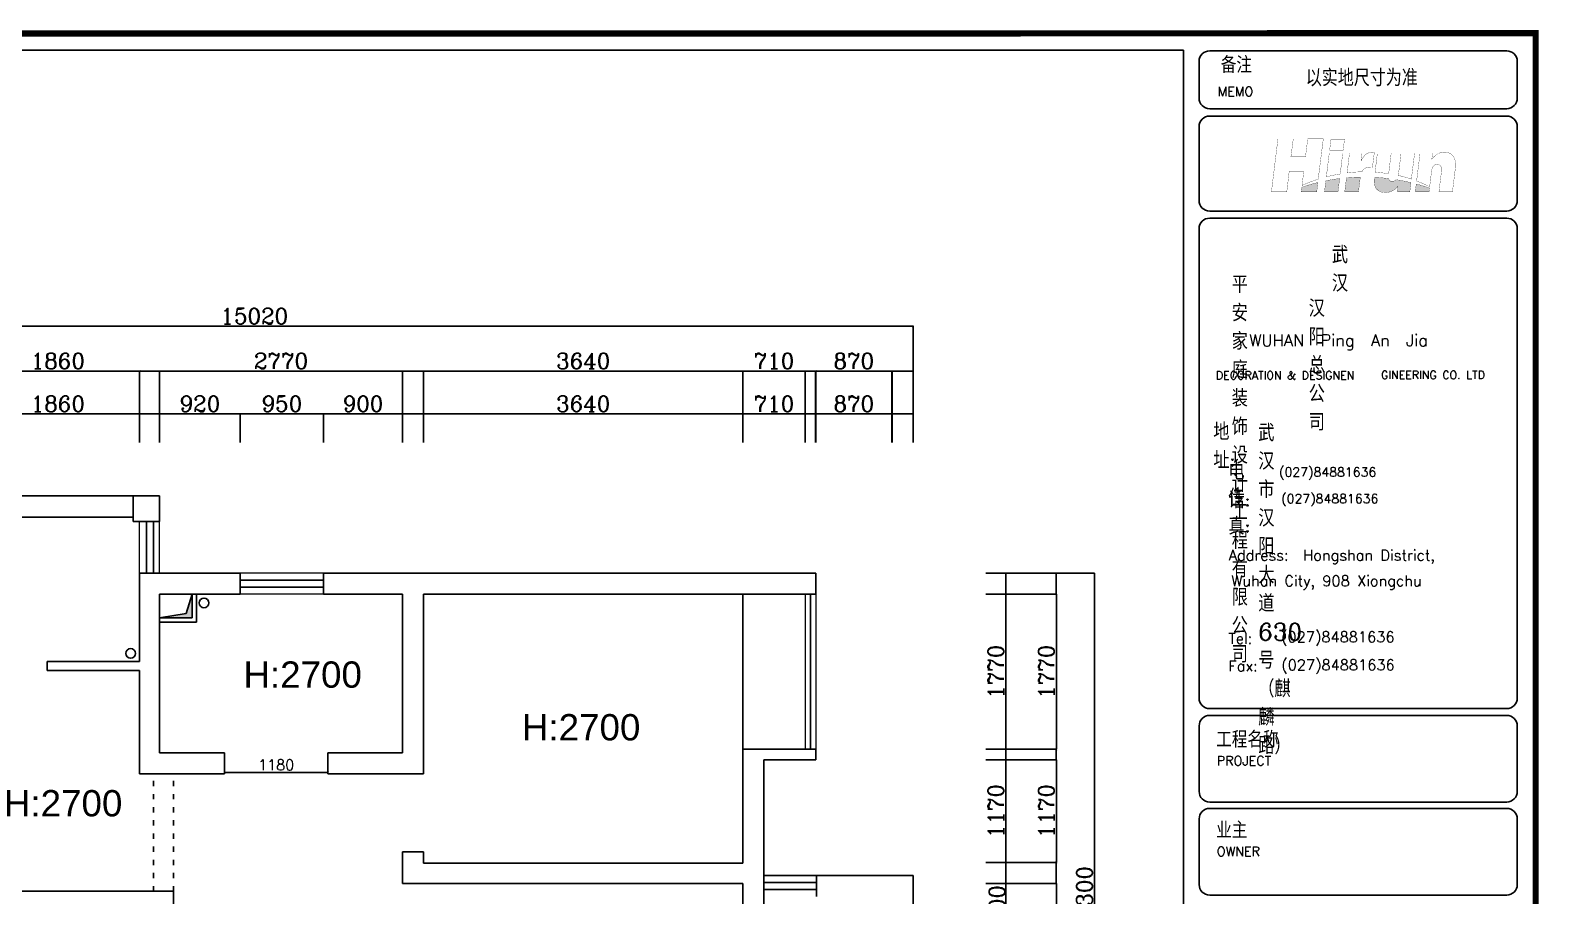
# Model space of a CAD drawing. Header units: millimetres. Extents: x 512961 to 1001058, y -961995 to -458543.
# Drawn here: x 782086 to 799286, y -877373 to -867497 of the extents above; entities that cross this region are included whole.
import ezdxf

# ---------------------------------------------------------------- set-up
doc = ezdxf.new("R2010")
doc.units = ezdxf.units.MM
doc.header["$MEASUREMENT"] = 0
doc.header["$PDMODE"] = 3
doc.linetypes.add('ACAD_ISO03W100', pattern=[30, 12, -18])
doc.layers.get('0').update_dxf_attribs({"linetype": 'CONTINUOUS'})
doc.layers.get('DEFPOINTS').update_dxf_attribs({"linetype": 'CONTINUOUS'})
for name, color, linetype in [('0-ELV-01-细实线', 1, 'CONTINUOUS'), ('txt', 7, 'CONTINUOUS'), ('WINDOW', 5, 'CONTINUOUS'), ('WINDOW_TEXT', 7, 'CONTINUOUS')]:
    doc.layers.add(name, color=color, linetype=linetype)
doc.layers.add('门窗', color=4, linetype='CONTINUOUS', lineweight=13)
doc.styles.add('HZXY', font='complex.shx', dxfattribs={"bigfont": 'HZXY.shx'})
doc.styles.add('ROMAND', font='romand')
doc.styles.get("Standard").update_dxf_attribs({"font": 'complex.shx', "bigfont": 'hzxy.shx'})
doc.dimstyles.new('LMDIM40', dxfattribs={"dimtxt": 80, "dimasz": 20, "dimexe": 0, "dimexo": 0, "dimgap": 25, "dimtad": 1, "dimdec": 0, "dimzin": 0, "dimdsep": 46, "dimtxsty": 'Standard', "dimblk1": 'DOT', "dimblk2": 'DOT', "dimsah": 1, "dimcen": 0, "dimclrd": 2, "dimclre": 2, "dimclrt": 2, "dimadec": 0, "dimazin": 0, "dimtfac": 1, "dimtdec": 0, "dimtmove": 2, "dimatfit": 3, "dimldrblk": 'DOT', "dimfxl": 0, "dimtolj": 1, "dimtzin": 0, "dimarcsym": 0})

# ---------------------------------------------------------------- blocks, each defined once
blk = doc.blocks.new('_ArchTick')
at = {"color": 0, "linetype": 'ByBlock', "const_width": 0.15}
blk.add_lwpolyline([(-0.5, -0.5), (0.5, 0.5)], dxfattribs=at)
blk = doc.blocks.new('*D359')
at = {"layer": 'DEFPOINTS', "color": 0}
for p in [(783331, -871875), (781471, -872201), (783331, -872201)]:
    blk.add_point(p, dxfattribs=at)
at = {"layer": 'txt', "color": 2, "lineweight": -2}
for p, q in [((781471, -872201), (781471, -871875)), ((781471, -871875), (783331, -871875)), ((783331, -872201), (783331, -871875))]:
    blk.add_line(p, q, dxfattribs=at)
at = {"layer": 'txt', "color": 2, "lineweight": -2, "xscale": 20, "yscale": 20, "zscale": 20, "rotation": 180}
blk.add_blockref('_ArchTick', (781471, -871875), dxfattribs=at)
at = {"layer": 'txt', "color": 2, "lineweight": -2, "xscale": 20, "yscale": 20, "zscale": 20}
blk.add_blockref('_ArchTick', (783331, -871875), dxfattribs=at)
at = {"layer": 'txt', "color": 2, "insert": (782401, -871760), "char_height": 180, "attachment_point": 5}
blk.add_mtext('\\A1;1860', dxfattribs=at)
blk = doc.blocks.new('_DOT')
at = {"color": 0, "linetype": 'ByBlock'}
blk.add_line((-0.5, 0), (-1, 0), dxfattribs=at)
at = {"color": 0, "linetype": 'ByBlock', "const_width": 0.5}
blk.add_lwpolyline([(-0.25, 0, 1), (0.25, 0, 1)], format="xyb", close=True, dxfattribs=at)
blk = doc.blocks.new('DOT')
at = {"color": 0, "linetype": 'ByBlock'}
blk.add_line((-0.35, 0), (-1, 0), dxfattribs=at)
at = {"color": 0, "linetype": 'ByBlock', "const_width": 0.35}
blk.add_lwpolyline([(-0.175, 0, 1), (0.175, 0, 1)], format="xyb", close=True, dxfattribs=at)
blk = doc.blocks.new('*D360')
at = {"layer": 'DEFPOINTS', "color": 0}
for p in [(784481, -871875), (783561, -872201), (784481, -872201)]:
    blk.add_point(p, dxfattribs=at)
at = {"layer": 'txt', "color": 2, "lineweight": -2}
for p, q in [((783561, -872201), (783561, -871875)), ((783561, -871875), (784481, -871875)), ((784481, -872201), (784481, -871875))]:
    blk.add_line(p, q, dxfattribs=at)
at = {"layer": 'txt', "color": 2, "lineweight": -2, "xscale": 20, "yscale": 20, "zscale": 20, "rotation": 180}
blk.add_blockref('_ArchTick', (783561, -871875), dxfattribs=at)
at = {"layer": 'txt', "color": 2, "lineweight": -2, "xscale": 20, "yscale": 20, "zscale": 20}
blk.add_blockref('_ArchTick', (784481, -871875), dxfattribs=at)
at = {"layer": 'txt', "color": 2, "insert": (784021, -871760), "char_height": 180, "attachment_point": 5}
blk.add_mtext('\\A1;920', dxfattribs=at)
blk = doc.blocks.new('*D361')
at = {"layer": 'DEFPOINTS', "color": 0}
for p in [(785431, -871875), (784481, -872201), (785431, -872201)]:
    blk.add_point(p, dxfattribs=at)
at = {"layer": 'txt', "color": 2, "lineweight": -2}
for p, q in [((784481, -872201), (784481, -871875)), ((784481, -871875), (785431, -871875)), ((785431, -872201), (785431, -871875))]:
    blk.add_line(p, q, dxfattribs=at)
at = {"layer": 'txt', "color": 2, "lineweight": -2, "xscale": 20, "yscale": 20, "zscale": 20, "rotation": 180}
blk.add_blockref('_ArchTick', (784481, -871875), dxfattribs=at)
at = {"layer": 'txt', "color": 2, "lineweight": -2, "xscale": 20, "yscale": 20, "zscale": 20}
blk.add_blockref('_ArchTick', (785431, -871875), dxfattribs=at)
at = {"layer": 'txt', "color": 2, "insert": (784956, -871760), "char_height": 180, "attachment_point": 5}
blk.add_mtext('\\A1;950', dxfattribs=at)
blk = doc.blocks.new('*D362')
at = {"layer": 'DEFPOINTS', "color": 0}
for p in [(786331, -871875), (785431, -872201), (786331, -872201)]:
    blk.add_point(p, dxfattribs=at)
at = {"layer": 'txt', "color": 2, "lineweight": -2}
for p, q in [((785431, -872201), (785431, -871875)), ((785431, -871875), (786331, -871875)), ((786331, -872201), (786331, -871875))]:
    blk.add_line(p, q, dxfattribs=at)
at = {"layer": 'txt', "color": 2, "lineweight": -2, "xscale": 20, "yscale": 20, "zscale": 20, "rotation": 180}
blk.add_blockref('_ArchTick', (785431, -871875), dxfattribs=at)
at = {"layer": 'txt', "color": 2, "lineweight": -2, "xscale": 20, "yscale": 20, "zscale": 20}
blk.add_blockref('_ArchTick', (786331, -871875), dxfattribs=at)
at = {"layer": 'txt', "color": 2, "insert": (785881, -871760), "char_height": 180, "attachment_point": 5}
blk.add_mtext('\\A1;900', dxfattribs=at)
blk = doc.blocks.new('*D363')
at = {"layer": 'DEFPOINTS', "color": 0}
for p in [(790211, -871875), (786571, -872201), (790211, -872201)]:
    blk.add_point(p, dxfattribs=at)
at = {"layer": 'txt', "color": 2, "lineweight": -2}
for p, q in [((786571, -872201), (786571, -871875)), ((786571, -871875), (790211, -871875)), ((790211, -872201), (790211, -871875))]:
    blk.add_line(p, q, dxfattribs=at)
at = {"layer": 'txt', "color": 2, "lineweight": -2, "xscale": 20, "yscale": 20, "zscale": 20, "rotation": 180}
blk.add_blockref('_ArchTick', (786571, -871875), dxfattribs=at)
at = {"layer": 'txt', "color": 2, "lineweight": -2, "xscale": 20, "yscale": 20, "zscale": 20}
blk.add_blockref('_ArchTick', (790211, -871875), dxfattribs=at)
at = {"layer": 'txt', "color": 2, "insert": (788391, -871760), "char_height": 180, "attachment_point": 5}
blk.add_mtext('\\A1;3640', dxfattribs=at)
blk = doc.blocks.new('*D364')
at = {"layer": 'DEFPOINTS', "color": 0}
for p in [(790921, -871875), (790211, -872201), (790921, -872201)]:
    blk.add_point(p, dxfattribs=at)
at = {"layer": 'txt', "color": 2, "lineweight": -2}
for p, q in [((790211, -872201), (790211, -871875)), ((790211, -871875), (790921, -871875)), ((790921, -872201), (790921, -871875))]:
    blk.add_line(p, q, dxfattribs=at)
at = {"layer": 'txt', "color": 2, "lineweight": -2, "xscale": 20, "yscale": 20, "zscale": 20, "rotation": 180}
blk.add_blockref('_ArchTick', (790211, -871875), dxfattribs=at)
at = {"layer": 'txt', "color": 2, "lineweight": -2, "xscale": 20, "yscale": 20, "zscale": 20}
blk.add_blockref('_ArchTick', (790921, -871875), dxfattribs=at)
at = {"layer": 'txt', "color": 2, "insert": (790566, -871760), "char_height": 180, "attachment_point": 5}
blk.add_mtext('\\A1;710', dxfattribs=at)
blk = doc.blocks.new('*D365')
at = {"layer": 'DEFPOINTS', "color": 0}
for p in [(791911, -871875), (791041, -872201), (791911, -872201)]:
    blk.add_point(p, dxfattribs=at)
at = {"layer": 'txt', "color": 2, "lineweight": -2}
for p, q in [((791041, -872201), (791041, -871875)), ((791041, -871875), (791911, -871875)), ((791911, -872201), (791911, -871875))]:
    blk.add_line(p, q, dxfattribs=at)
at = {"layer": 'txt', "color": 2, "lineweight": -2, "xscale": 20, "yscale": 20, "zscale": 20, "rotation": 180}
blk.add_blockref('_ArchTick', (791041, -871875), dxfattribs=at)
at = {"layer": 'txt', "color": 2, "lineweight": -2, "xscale": 20, "yscale": 20, "zscale": 20}
blk.add_blockref('_ArchTick', (791911, -871875), dxfattribs=at)
at = {"layer": 'txt', "color": 2, "insert": (791476, -871760), "char_height": 180, "attachment_point": 5}
blk.add_mtext('\\A1;870', dxfattribs=at)
blk = doc.blocks.new('*D368')
at = {"layer": 'DEFPOINTS', "color": 0}
for p in [(783331, -871386), (781471, -872201), (783331, -872201)]:
    blk.add_point(p, dxfattribs=at)
at = {"layer": 'txt', "color": 2, "lineweight": -2}
for p, q in [((781471, -872201), (781471, -871386)), ((781471, -871386), (783331, -871386)), ((783331, -872201), (783331, -871386))]:
    blk.add_line(p, q, dxfattribs=at)
at = {"layer": 'txt', "color": 2, "lineweight": -2, "xscale": 20, "yscale": 20, "zscale": 20, "rotation": 180}
blk.add_blockref('_ArchTick', (781471, -871386), dxfattribs=at)
at = {"layer": 'txt', "color": 2, "lineweight": -2, "xscale": 20, "yscale": 20, "zscale": 20}
blk.add_blockref('_ArchTick', (783331, -871386), dxfattribs=at)
at = {"layer": 'txt', "color": 2, "insert": (782401, -871271), "char_height": 180, "attachment_point": 5}
blk.add_mtext('\\A1;1860', dxfattribs=at)
blk = doc.blocks.new('*D369')
at = {"layer": 'DEFPOINTS', "color": 0}
for p in [(786331, -871386), (783561, -872201), (786331, -872201)]:
    blk.add_point(p, dxfattribs=at)
at = {"layer": 'txt', "color": 2, "lineweight": -2}
for p, q in [((783561, -872201), (783561, -871386)), ((783561, -871386), (786331, -871386)), ((786331, -872201), (786331, -871386))]:
    blk.add_line(p, q, dxfattribs=at)
at = {"layer": 'txt', "color": 2, "lineweight": -2, "xscale": 20, "yscale": 20, "zscale": 20, "rotation": 180}
blk.add_blockref('_ArchTick', (783561, -871386), dxfattribs=at)
at = {"layer": 'txt', "color": 2, "lineweight": -2, "xscale": 20, "yscale": 20, "zscale": 20}
blk.add_blockref('_ArchTick', (786331, -871386), dxfattribs=at)
at = {"layer": 'txt', "color": 2, "insert": (784946, -871271), "char_height": 180, "attachment_point": 5}
blk.add_mtext('\\A1;2770', dxfattribs=at)
blk = doc.blocks.new('*D370')
at = {"layer": 'DEFPOINTS', "color": 0}
for p in [(790211, -871386), (786571, -872201), (790211, -872201)]:
    blk.add_point(p, dxfattribs=at)
at = {"layer": 'txt', "color": 2, "lineweight": -2}
for p, q in [((786571, -872201), (786571, -871386)), ((786571, -871386), (790211, -871386)), ((790211, -872201), (790211, -871386))]:
    blk.add_line(p, q, dxfattribs=at)
at = {"layer": 'txt', "color": 2, "lineweight": -2, "xscale": 20, "yscale": 20, "zscale": 20, "rotation": 180}
blk.add_blockref('_ArchTick', (786571, -871386), dxfattribs=at)
at = {"layer": 'txt', "color": 2, "lineweight": -2, "xscale": 20, "yscale": 20, "zscale": 20}
blk.add_blockref('_ArchTick', (790211, -871386), dxfattribs=at)
at = {"layer": 'txt', "color": 2, "insert": (788391, -871271), "char_height": 180, "attachment_point": 5}
blk.add_mtext('\\A1;3640', dxfattribs=at)
blk = doc.blocks.new('*D371')
at = {"layer": 'DEFPOINTS', "color": 0}
for p in [(790921, -871386), (790211, -872201), (790921, -872201)]:
    blk.add_point(p, dxfattribs=at)
at = {"layer": 'txt', "color": 2, "lineweight": -2}
for p, q in [((790211, -872201), (790211, -871386)), ((790211, -871386), (790921, -871386)), ((790921, -872201), (790921, -871386))]:
    blk.add_line(p, q, dxfattribs=at)
at = {"layer": 'txt', "color": 2, "lineweight": -2, "xscale": 20, "yscale": 20, "zscale": 20, "rotation": 180}
blk.add_blockref('_ArchTick', (790211, -871386), dxfattribs=at)
at = {"layer": 'txt', "color": 2, "lineweight": -2, "xscale": 20, "yscale": 20, "zscale": 20}
blk.add_blockref('_ArchTick', (790921, -871386), dxfattribs=at)
at = {"layer": 'txt', "color": 2, "insert": (790566, -871271), "char_height": 180, "attachment_point": 5}
blk.add_mtext('\\A1;710', dxfattribs=at)
blk = doc.blocks.new('*D372')
at = {"layer": 'DEFPOINTS', "color": 0}
for p in [(791911, -871386), (791041, -872201), (791911, -872201)]:
    blk.add_point(p, dxfattribs=at)
at = {"layer": 'txt', "color": 2, "lineweight": -2}
for p, q in [((791041, -872201), (791041, -871386)), ((791041, -871386), (791911, -871386)), ((791911, -872201), (791911, -871386))]:
    blk.add_line(p, q, dxfattribs=at)
at = {"layer": 'txt', "color": 2, "lineweight": -2, "xscale": 20, "yscale": 20, "zscale": 20, "rotation": 180}
blk.add_blockref('_ArchTick', (791041, -871386), dxfattribs=at)
at = {"layer": 'txt', "color": 2, "lineweight": -2, "xscale": 20, "yscale": 20, "zscale": 20}
blk.add_blockref('_ArchTick', (791911, -871386), dxfattribs=at)
at = {"layer": 'txt', "color": 2, "insert": (791476, -871271), "char_height": 180, "attachment_point": 5}
blk.add_mtext('\\A1;870', dxfattribs=at)
blk = doc.blocks.new('*D373')
at = {"layer": 'DEFPOINTS', "color": 0}
for p in [(792151, -870875), (777131, -872201), (792151, -872201)]:
    blk.add_point(p, dxfattribs=at)
at = {"layer": 'txt', "color": 2, "lineweight": -2}
for p, q in [((777131, -872201), (777131, -870875)), ((777131, -870875), (792151, -870875)), ((792151, -872201), (792151, -870875))]:
    blk.add_line(p, q, dxfattribs=at)
at = {"layer": 'txt', "color": 2, "lineweight": -2, "xscale": 20, "yscale": 20, "zscale": 20, "rotation": 180}
blk.add_blockref('_ArchTick', (777131, -870875), dxfattribs=at)
at = {"layer": 'txt', "color": 2, "lineweight": -2, "xscale": 20, "yscale": 20, "zscale": 20}
blk.add_blockref('_ArchTick', (792151, -870875), dxfattribs=at)
at = {"layer": 'txt', "color": 2, "insert": (784641, -870760), "char_height": 180, "attachment_point": 5}
blk.add_mtext('\\A1;15020', dxfattribs=at)
blk = doc.blocks.new('*D388')
at = {"layer": 'DEFPOINTS', "color": 0}
for p in [(792980, -877231), (793210, -877231), (792980, -877731)]:
    blk.add_point(p, dxfattribs=at)
at = {"layer": 'txt', "color": 2, "lineweight": -2}
for p, q in [((792980, -877231), (793210, -877231)), ((793210, -877731), (793210, -877231)), ((792980, -877731), (793210, -877731))]:
    blk.add_line(p, q, dxfattribs=at)
at = {"layer": 'txt', "color": 2, "lineweight": -2, "xscale": 20, "yscale": 20, "zscale": 20}
for p, rotation in [((793210, -877231), 90), ((793210, -877731), 270)]:
    blk.add_blockref('_ArchTick', p, dxfattribs=dict(at, rotation=rotation))
at = {"layer": 'txt', "color": 2, "insert": (793109, -877481), "char_height": 180, "attachment_point": 5, "rotation": 90}
blk.add_mtext('\\A1;500', dxfattribs=at)
blk = doc.blocks.new('*D389')
at = {"layer": 'DEFPOINTS', "color": 0}
for p in [(792980, -875821), (793210, -875821), (792980, -876991)]:
    blk.add_point(p, dxfattribs=at)
at = {"layer": 'txt', "color": 2, "lineweight": -2}
for p, q in [((792980, -875821), (793210, -875821)), ((793210, -876991), (793210, -875821)), ((792980, -876991), (793210, -876991))]:
    blk.add_line(p, q, dxfattribs=at)
at = {"layer": 'txt', "color": 2, "lineweight": -2, "xscale": 20, "yscale": 20, "zscale": 20}
for p, rotation in [((793210, -875821), 90), ((793210, -876991), 270)]:
    blk.add_blockref('_ArchTick', p, dxfattribs=dict(at, rotation=rotation))
at = {"layer": 'txt', "color": 2, "insert": (793095, -876406), "char_height": 180, "attachment_point": 5, "rotation": 90}
blk.add_mtext('\\A1;1170', dxfattribs=at)
blk = doc.blocks.new('*D390')
at = {"layer": 'DEFPOINTS', "color": 0}
for p in [(792980, -873931), (793210, -873931), (792980, -875701)]:
    blk.add_point(p, dxfattribs=at)
at = {"layer": 'txt', "color": 2, "lineweight": -2}
for p, q in [((792980, -873931), (793210, -873931)), ((793210, -875701), (793210, -873931)), ((792980, -875701), (793210, -875701))]:
    blk.add_line(p, q, dxfattribs=at)
at = {"layer": 'txt', "color": 2, "lineweight": -2, "xscale": 20, "yscale": 20, "zscale": 20}
for p, rotation in [((793210, -873931), 90), ((793210, -875701), 270)]:
    blk.add_blockref('_ArchTick', p, dxfattribs=dict(at, rotation=rotation))
at = {"layer": 'txt', "color": 2, "insert": (793095, -874816), "char_height": 180, "attachment_point": 5, "rotation": 90}
blk.add_mtext('\\A1;1770', dxfattribs=at)
blk = doc.blocks.new('*D391')
at = {"layer": 'DEFPOINTS', "color": 0}
for p in [(792980, -873931), (792980, -875701), (793785, -875701)]:
    blk.add_point(p, dxfattribs=at)
at = {"layer": 'txt', "color": 2, "lineweight": -2}
for p, q in [((792980, -873931), (793785, -873931)), ((793785, -873931), (793785, -875701)), ((792980, -875701), (793785, -875701))]:
    blk.add_line(p, q, dxfattribs=at)
at = {"layer": 'txt', "color": 2, "lineweight": -2, "xscale": 20, "yscale": 20, "zscale": 20}
for p, rotation in [((793785, -873931), 90), ((793785, -875701), 270)]:
    blk.add_blockref('_ArchTick', p, dxfattribs=dict(at, rotation=rotation))
at = {"layer": 'txt', "color": 2, "insert": (793670, -874816), "char_height": 180, "attachment_point": 5, "rotation": 90}
blk.add_mtext('\\A1;1770', dxfattribs=at)
blk = doc.blocks.new('*D392')
at = {"layer": 'DEFPOINTS', "color": 0}
for p in [(793018, -875821), (792980, -876991), (793785, -876991)]:
    blk.add_point(p, dxfattribs=at)
at = {"layer": 'txt', "color": 2, "lineweight": -2}
for p, q in [((793018, -875821), (793785, -875821)), ((793785, -875821), (793785, -876991)), ((792980, -876991), (793785, -876991))]:
    blk.add_line(p, q, dxfattribs=at)
at = {"layer": 'txt', "color": 2, "lineweight": -2, "xscale": 20, "yscale": 20, "zscale": 20}
for p, rotation in [((793785, -875821), 90), ((793785, -876991), 270)]:
    blk.add_blockref('_ArchTick', p, dxfattribs=dict(at, rotation=rotation))
at = {"layer": 'txt', "color": 2, "insert": (793670, -876406), "char_height": 180, "attachment_point": 5, "rotation": 90}
blk.add_mtext('\\A1;1170', dxfattribs=at)
blk = doc.blocks.new('*D393')
at = {"layer": 'DEFPOINTS', "color": 0}
for p in [(792980, -877231), (792980, -880751), (793785, -880751)]:
    blk.add_point(p, dxfattribs=at)
at = {"layer": 'txt', "color": 2, "lineweight": -2}
for p, q in [((792980, -877231), (793785, -877231)), ((793785, -877231), (793785, -880751)), ((792980, -880751), (793785, -880751))]:
    blk.add_line(p, q, dxfattribs=at)
at = {"layer": 'txt', "color": 2, "lineweight": -2, "xscale": 20, "yscale": 20, "zscale": 20}
for p, rotation in [((793785, -877231), 90), ((793785, -880751), 270)]:
    blk.add_blockref('_ArchTick', p, dxfattribs=dict(at, rotation=rotation))
at = {"layer": 'txt', "color": 2, "insert": (793670, -878991), "char_height": 180, "attachment_point": 5, "rotation": 90}
blk.add_mtext('\\A1;3520', dxfattribs=at)
blk = doc.blocks.new('*D394')
at = {"layer": 'DEFPOINTS', "color": 0}
for p in [(792980, -873691), (792980, -880991), (794221, -880991)]:
    blk.add_point(p, dxfattribs=at)
at = {"layer": 'txt', "color": 2, "lineweight": -2}
for p, q in [((792980, -873691), (794221, -873691)), ((794221, -873691), (794221, -880991)), ((792980, -880991), (794221, -880991))]:
    blk.add_line(p, q, dxfattribs=at)
at = {"layer": 'txt', "color": 2, "lineweight": -2, "xscale": 20, "yscale": 20, "zscale": 20}
for p, rotation in [((794221, -873691), 90), ((794221, -880991), 270)]:
    blk.add_blockref('_ArchTick', p, dxfattribs=dict(at, rotation=rotation))
at = {"layer": 'txt', "color": 2, "insert": (794106, -877341), "char_height": 180, "attachment_point": 5, "rotation": 90}
blk.add_mtext('\\A1;7300', dxfattribs=at)
blk = doc.blocks.new('*D794')
at = {"layer": 'DEFPOINTS', "color": 0}
for p in [(784301, -875861), (785481, -875861), (785481, -875964)]:
    blk.add_point(p, dxfattribs=at)
at = {"layer": 'txt', "color": 2, "lineweight": -2}
for p, q in [((784301, -875861), (784301, -875964)), ((784301, -875964), (785481, -875964)), ((785481, -875861), (785481, -875964))]:
    blk.add_line(p, q, dxfattribs=at)
at = {"layer": 'txt', "color": 2, "lineweight": -2, "xscale": 20, "yscale": 20, "zscale": 20, "rotation": 180}
blk.add_blockref('_ArchTick', (784301, -875964), dxfattribs=at)
at = {"layer": 'txt', "color": 2, "lineweight": -2, "xscale": 20, "yscale": 20, "zscale": 20}
blk.add_blockref('_ArchTick', (785481, -875964), dxfattribs=at)
at = {"layer": 'txt', "color": 2, "insert": (784891, -875879), "char_height": 120, "attachment_point": 5}
blk.add_mtext('\\A1;1180', dxfattribs=at)

msp = doc.modelspace()

# ---------------------------------------------------------------- hatches: boundary and pattern name
h = msp.add_hatch(color=8)
h.paths.add_polyline_path([(798039.3, -869297.8, 0.0083728), (797967.6, -869274.4, 0.0125238), (797888, -869251.5), (797877, -869341.7), (798033.8, -869341.7)])
h.paths.add_polyline_path([(797827.8, -869236.3, 0.0009777), (797747, -869218.2, 0.0082024), (797658.9, -869202.1, -0.0807601), (797646.8, -869213, -0.0700903), (797632.9, -869219.1, -0.0659521), (797607.9, -869220.8, -0.1711385), (797584.9, -869212.9, -0.1710199), (797572.1, -869190, 0.0091201), (797491.8, -869181.2, 0.0067274), (797411.2, -869176, 0.0035828), (797409.6, -869193.9, 0.027491), (797409, -869232.1, 0.1253979), (797430.9, -869303.2, 0.1608663), (797484, -869341.8), (797587.2, -869341.8, 0.0830321), (797635.9, -869318.5, 0.0448455), (797662.1, -869296.7, 0.0268999), (797680.3, -869276.1), (797672.2, -869341.8), (797814.9, -869341.8)])
h.paths.add_polyline_path([(797250.7, -869173, 0.0056446), (797175.5, -869175.5, 0.006522), (797092.8, -869180.8), (797072.9, -869341.8), (797229.4, -869341.8)])
h.paths.add_polyline_path([(797014.5, -869189.4, 0.0087866), (796935.5, -869200.8, 0.0150856), (796857.7, -869214.7), (796842.1, -869341.7), (796995.9, -869341.7)])
h.paths.add_polyline_path([(796766.8, -869234.6, 0.0116976), (796676.9, -869258.8, 0.0068308), (796582.9, -869288.8), (796576.3, -869341.8), (796753.6, -869341.8)])
at = {"layer": 'txt'}
msp.add_hatch(color=256, dxfattribs=at).paths.add_polyline_path([(783931.5, -873931.1), (783864.4, -874151.3), (783561.5, -874201.1), (783931.5, -874201.1)])

# ---------------------------------------------------------------- linework, layer by layer
at = {"color": 4}
for p, q in [((795412.7, -867853.5), (795412.7, -868272)), ((798919.2, -867732.9), (795533.3, -867732.9)), ((799039.8, -867853.5), (799039.8, -868272)), ((798919.2, -868392.6), (795533.3, -868392.6)), ((798919.2, -868476.4), (795533.3, -868476.4)), ((795412.7, -868597), (795412.7, -869440.5)), ((799039.8, -868597), (799039.8, -869440.5)), ((798919.2, -869561.1), (795533.3, -869561.1)), ((795412.7, -875118.3), (795412.7, -869762.1)), ((798919.2, -869641.5), (795533.3, -869641.5)), ((799039.8, -869762.1), (799039.8, -875115.8)), ((798919.2, -875236.4), (795533.3, -875236.4)), ((795412.7, -876182.2), (795412.7, -875434.4)), ((795533.4, -875313.8), (798919.2, -875313.8)), ((799039.8, -875434.4), (799039.8, -876182.2)), ((795533.4, -876302.9), (798919.2, -876302.9)), ((795533.4, -876375.2), (798919.2, -876375.2)), ((795412.7, -877243.7), (795412.7, -876495.9)), ((799039.8, -876495.9), (799039.8, -877243.7)), ((795533.4, -877364.3), (798919.2, -877364.3))]:
    msp.add_line(p, q, dxfattribs=at)
at = {"const_width": 72.1}
msp.add_lwpolyline([(773228.8, -886419.2), (799249.6, -886417.8), (799249.6, -867532.9), (773228.8, -867534.3)], close=True, dxfattribs=at)
at = {"color": 4}
msp.add_lwpolyline([(773409.7, -867726.9), (773409.7, -886242.1), (795233.2, -886240.7), (795233.2, -867725.5)], close=True, dxfattribs=at)
at = {"const_width": 2.92}
for points in [[(796311.2, -868738.2), (796237.1, -869341.8), (796412.1, -869341.8), (796439.6, -869109.2), (796605.4, -869109.2), (796586.2, -869268.6, -0.0213612), (796687.9, -869225.5, -0.011006), (796770.3, -869197.1), (796828.4, -868737.8), (796650.9, -868737.8), (796625.5, -868940.6), (796459.5, -868940.6), (796486, -868739), (796311.1, -868739)], [(796896.3, -868901.9), (796863.1, -869170.9, -0.0105569), (796939, -869152.9, -0.0128922), (797021.1, -869138), (797050.3, -868901.9), (796896.3, -868901.9)], [(797127.2, -868901.7), (797099.9, -869124, -0.0118671), (797178.1, -869116.9, -0.0129971), (797268.8, -869113.1, -0.1439359), (797303.9, -869073.1, -0.1436825), (797356.5, -869059.5, -0.1536681), (797373.2, -869065.8), (797388.7, -869065.8), (797410, -868892), (797401, -868892, -0.0155726), (797397.2, -868890.4, 0.0837896), (797390.8, -868888.8, 0.0788857), (797354.8, -868893.5, 0.1325965), (797300.8, -868925.6, 0.0890432), (797258.9, -868989.5), (797269.7, -868901.9), (797127.2, -868901.7)], [(797445, -868901.8), (797418.6, -869117.1, -0.0159083), (797494.7, -869124.1, -0.0153579), (797573.5, -869135.2), (797602.1, -868901.8), (797445, -868901.8)], [(797715, -868901.9), (797699.7, -869028.1, 0.0032153), (797691.2, -869097, -0.0358735), (797681.4, -869153.7, -0.0148189), (797762, -869174.4, -0.0119754), (797832.6, -869196.5), (797869, -868901.9), (797715, -868901.9)], [(797892.2, -869218.1), (797931.3, -868902.1), (798073.7, -868902.1), (798065.6, -868970.4, -0.0543552), (798104.6, -868928.6, -0.0929237), (798158.1, -868896.8, -0.1330659), (798238.1, -868892.2, -0.1455974), (798297.1, -868920.7, -0.1364703), (798328.5, -868974.2, -0.0836031), (798335.5, -869060.1), (798300.9, -869341.8), (798147, -869341.8), (798174.5, -869119.8, 0.0455004), (798176.4, -869082.7, 0.1049859), (798168.8, -869050, 0.190303), (798146.2, -869029.9, 0.1097245), (798123.6, -869026.8, 0.1122673), (798096.2, -869036.7, 0.0873497), (798078.3, -869056.3, 0.0325941), (798068.8, -869078.1, 0.0363537), (798062.7, -869106.2), (798041.1, -869283, 0.0133415), (797961.2, -869245.6, 0.0258428), (797892.2, -869218.1, 0.7602512)], [(796582.9, -869288.8), (796576.3, -869341.9), (796753.6, -869341.9), (796766.8, -869234.6, 0.0116976), (796676.9, -869258.8, 0.0068308), (796582.9, -869288.8, -0.7640615)], [(796857.7, -869214.7), (796842.1, -869341.7), (796995.9, -869341.7), (797014.5, -869189.4, 0.0087866), (796935.5, -869200.8, 0.0150856), (796857.7, -869214.7, -1.0730626)], [(797092.8, -869180.8), (797072.9, -869341.8), (797229.4, -869341.8), (797250.7, -869173, 0.0056446), (797175.5, -869175.5, 0.006522), (797092.8, -869180.8, -0.5776864)], [(797827.8, -869236.3), (797814.9, -869342), (797672.2, -869342), (797680.3, -869276.1, -0.0268999), (797662.1, -869296.7, -0.0448455), (797635.9, -869318.5, -0.0984095), (797577.5, -869344.3, -0.0926394), (797506.6, -869346.3, -0.2179317), (797430.9, -869303.2, -0.1253979), (797409, -869232.1, -0.027491), (797409.6, -869193.9, -0.0035828), (797411.2, -869176, -0.0067274), (797491.8, -869181.2, -0.0091201), (797572.1, -869190, 0.1710199), (797584.9, -869212.9, 0.1711385), (797607.9, -869220.8, 0.0659521), (797632.9, -869219.1, 0.0700903), (797646.8, -869213, 0.0807601), (797658.9, -869202.1, -0.0082024), (797747, -869218.2, -0.0009777), (797827.8, -869236.3, 1.1992285)], [(797888, -869251.5), (797877, -869341.7), (798033.8, -869341.7), (798039.3, -869297.8, 0.0083728), (797967.6, -869274.4, 0.0125238), (797888, -869251.5, -1.4214161)]]:
    msp.add_lwpolyline(points, format="xyb", dxfattribs=at)
msp.add_lwpolyline([(796916.6, -868739.7), (796901.1, -868864.7), (797055, -868864.7), (797070.5, -868739.7), (796916.6, -868739.7)], dxfattribs=at)
at = {"color": 4}
for centre, start, end in [((795533.3, -867853.5), 90, 180), ((798919.2, -867853.5), 0, 90), ((795533.3, -868272), 180, 270), ((798919.2, -868272), 270, 0), ((795533.3, -868597), 90, 180), ((798919.2, -868597), 0, 90), ((795533.3, -869440.5), 180, 270), ((798919.2, -869440.5), 270, 0), ((795533.3, -869762.1), 90, 180), ((798919.2, -869762.1), 0, 90), ((795533.3, -875115.8), 180, 270), ((798919.2, -875115.8), 270, 0), ((795533.4, -875434.4), 90, 180), ((798919.2, -875434.4), 0, 90), ((795533.4, -876182.2), 180, 270), ((798919.2, -876182.2), 270, 0), ((795533.4, -876495.9), 90, 180), ((798919.2, -876495.9), 0, 90), ((795533.4, -877243.7), 180, 270), ((798919.2, -877243.7), 270, 0)]:
    msp.add_arc(centre, 120.6, start, end, dxfattribs=at)
at = {"layer": '0-ELV-01-细实线', "color": 1, "linetype": 'ACAD_ISO03W100', "ltscale": 5}
for p, q in [((783491.5, -877321.1), (783491.5, -875981.1)), ((783721.5, -877321.1), (783721.5, -875981.1))]:
    msp.add_line(p, q, dxfattribs=at)
at = {"layer": 'txt', "color": 2}
for p, q in [((783331.5, -872201.2), (783331.5, -871386.5)), ((783331.5, -871386.5), (783561.5, -871386.5)), ((783561.5, -872201.2), (783561.5, -871386.5)), ((786331.5, -872201.2), (786331.5, -871386.5)), ((786331.5, -871386.5), (786571.5, -871386.5)), ((786571.5, -872201.2), (786571.5, -871386.5)), ((790921.5, -872201.2), (790921.5, -871386.5)), ((790921.5, -871386.5), (791041.5, -871386.5)), ((791041.5, -872201.2), (791041.5, -871386.5)), ((791911.5, -872201.2), (791911.5, -871386.5)), ((791911.5, -871386.5), (792151.5, -871386.5)), ((792151.5, -872201.2), (792151.5, -871386.5)), ((783331.5, -872201.2), (783331.5, -871874.7)), ((783331.5, -871874.7), (783561.5, -871874.7)), ((783561.5, -872201.2), (783561.5, -871874.7)), ((786331.5, -872201.2), (786331.5, -871874.7)), ((786331.5, -871874.7), (786571.5, -871874.7)), ((786571.5, -872201.2), (786571.5, -871874.7)), ((790921.5, -872201.2), (790921.5, -871874.7)), ((790921.5, -871874.7), (791041.5, -871874.7)), ((791041.5, -872201.2), (791041.5, -871874.7)), ((791911.5, -872201.2), (791911.5, -871874.7)), ((791911.5, -871874.7), (792151.5, -871874.7)), ((792151.5, -872201.2), (792151.5, -871874.7)), ((792980.2, -873691.1), (793210.2, -873691.1)), ((792980.2, -873691.1), (793784.6, -873691.1)), ((793210.2, -873931.1), (793210.2, -873691.1)), ((793784.6, -873691.1), (793784.6, -873931.1)), ((792980.2, -873931.1), (793210.2, -873931.1)), ((792980.2, -873931.1), (793784.6, -873931.1)), ((792980.2, -875701.1), (793210.2, -875701.1)), ((792980.2, -875701.1), (793784.6, -875701.1)), ((793210.2, -875821.1), (793210.2, -875701.1)), ((793784.6, -875701.1), (793784.6, -875821.1)), ((792980.2, -875821.1), (793210.2, -875821.1)), ((793017.7, -875821.1), (793784.6, -875821.1)), ((793210.2, -877231.1), (793210.2, -876991.1)), ((793784.6, -876991.1), (793784.6, -877231.1))]:
    msp.add_line(p, q, dxfattribs=at)
at = {"layer": 'WINDOW'}
for p, q in [((777131.5, -872811.1), (783561.5, -872811.1)), ((783261.5, -873101.1), (783261.5, -872811.1)), ((783561.5, -873101.1), (783561.5, -872811.1)), ((777131.5, -873051.1), (783261.5, -873051.1)), ((783261.5, -873101.1), (783561.5, -873101.1)), ((783331.5, -874701.1), (783331.5, -873691.1)), ((783561.5, -873691.1), (783331.5, -873691.1)), ((783561.5, -873691.1), (784481.5, -873691.1)), ((784481.5, -873931.1), (784481.5, -873691.1)), ((785431.5, -873931.1), (785431.5, -873691.1)), ((785431.5, -873691.1), (791041.5, -873691.1)), ((791041.5, -873931.1), (791041.5, -873691.1)), ((783561.5, -875741.1), (783561.5, -873931.1)), ((783561.5, -873931.1), (784481.5, -873931.1)), ((783864.4, -874151.3), (783931.5, -873931.1)), ((783931.5, -874201.1), (783931.5, -873931.1)), ((783981.5, -874251.1), (783981.5, -873931.1)), ((785431.5, -873931.1), (786331.5, -873931.1)), ((786331.5, -873931.1), (786331.5, -875741.1)), ((786571.5, -875981.1), (786571.5, -873931.1)), ((786571.5, -873931.1), (791041.5, -873931.1)), ((790211.5, -873931.1), (790211.5, -877001.1)), ((783561.5, -874201.1), (783864.4, -874151.3)), ((783561.5, -874201.1), (783931.5, -874201.1)), ((783561.5, -874251.1), (783981.5, -874251.1)), ((782281.5, -874801.1), (782281.5, -874701.1)), ((782281.5, -874701.1), (783331.5, -874701.1)), ((782281.5, -874801.1), (783331.5, -874801.1)), ((783331.5, -874801.1), (783331.5, -875981.1)), ((784301.5, -875741.1), (783561.5, -875741.1)), ((784301.5, -875981.1), (784301.5, -875741.1)), ((785481.5, -875981.1), (785481.5, -875741.1)), ((785481.5, -875741.1), (786331.5, -875741.1)), ((790211.5, -875701.1), (791041.5, -875701.1)), ((791041.5, -875701.1), (791041.5, -875821.1)), ((790451.5, -875821.1), (790451.5, -877741.1)), ((790451.5, -875821.1), (791041.5, -875821.1)), ((783331.5, -875981.1), (784301.5, -875981.1)), ((785481.5, -875981.1), (786571.5, -875981.1)), ((786571.5, -876871.1), (786331.5, -876871.1)), ((786331.5, -876871.1), (786331.5, -877231.1)), ((786571.5, -876871.1), (786571.5, -877001.1)), ((790211.5, -877001.1), (786571.5, -877001.1)), ((792151.5, -877141.1), (790451.5, -877141.1)), ((791051.5, -877381.1), (791051.5, -877141.1)), ((792151.5, -877881.1), (792151.5, -877141.1)), ((783721.5, -877321.1), (779401.5, -877321.1)), ((783721.5, -879011.1), (783721.5, -877321.1)), ((786331.5, -877231.1), (790211.5, -877231.1)), ((790211.5, -877231.1), (790211.5, -877741.1))]:
    msp.add_line(p, q, dxfattribs=at)
at = {"layer": 'WINDOW_TEXT'}
for p, q in [((783411.5, -873691.1), (783411.5, -873101.1)), ((783491.5, -873691.1), (783491.5, -873101.1)), ((785431.5, -873771.1), (784481.5, -873771.1)), ((785431.5, -873851.1), (784481.5, -873851.1)), ((790981.5, -873931.1), (790981.5, -875701.1)), ((790451.5, -877221.1), (791051.5, -877221.1)), ((790451.5, -877301.1), (791051.5, -877301.1))]:
    msp.add_line(p, q, dxfattribs=at)
for centre in [(784067.4, -874030.7), (783232.2, -874607.2)]:
    msp.add_circle(centre, 55, dxfattribs=at)
at = {"layer": '门窗'}
for p, q in [((783331.5, -873691.1), (783331.5, -873101.1)), ((783561.5, -873691.1), (783561.5, -873101.1)), ((785431.5, -873691.1), (784481.5, -873691.1)), ((785431.5, -873931.1), (784481.5, -873931.1)), ((790921.5, -873931.1), (790921.5, -875701.1)), ((791041.5, -873931.1), (791041.5, -875701.1)), ((790451.5, -877141.1), (791051.5, -877141.1))]:
    msp.add_line(p, q, dxfattribs=at)

# ---------------------------------------------------------------- block references
at = {"layer": 'txt', "color": 2, "xscale": 20, "yscale": 20, "zscale": 20}
for p, rotation in [((783331.5, -871386.5), 180), ((786331.5, -871386.5), 180), ((790921.5, -871386.5), 180), ((791911.5, -871386.5), 180), ((783331.5, -871874.7), 180), ((786331.5, -871874.7), 180), ((790921.5, -871874.7), 180), ((791911.5, -871874.7), 180), ((793210.2, -873691.1), 90), ((793784.6, -873691.1), 90), ((793210.2, -873931.1), 270), ((793784.6, -873931.1), 270), ((793210.2, -875701.1), 90), ((793784.6, -875701.1), 90), ((793210.2, -875821.1), 270), ((793784.6, -875821.1), 270), ((793784.6, -877231.1), 270)]:
    msp.add_blockref('_ArchTick', p, dxfattribs=dict(at, rotation=rotation))
for p in [(783561.5, -871386.5), (786571.5, -871386.5), (791041.5, -871386.5), (792151.5, -871386.5), (783561.5, -871874.7), (786571.5, -871874.7), (791041.5, -871874.7), (792151.5, -871874.7)]:
    msp.add_blockref('_ArchTick', p, dxfattribs=at)

# ---------------------------------------------------------------- texts
for s, height, style, p in [('备注', 187.06, 'HZXY', (795659.8, -867986.9)), ('以实地尺寸为准', 192.21, 'HZXY', (796628.5, -868136.8)), ('MEMO', 106.15, 'ROMAND', (795624.8, -868249.8)), ('WUHAN  Ping  An  Jia', 135.482, 'HZXY', (795983.4, -871103.3, -2085.2)), ('DECORATION & DESIGNEN', 92.101, 'HZXY', (795603.4, -871480.9, -2085.2)), ('GINEERING CO. LTD', 92.101, 'HZXY', (797486.6, -871475.7, -2085.2)), ('(027)84881636', 104.259, 'HZXY', (796323.9, -872590.4, -1787.3)), (' (027)84881636', 104.259, 'HZXY', (796276.7, -872893.9, -1787.3)), ('Address:  Hongshan District, ', 121.635, 'HZXY', (795749.1, -873547.6, -2085.2)), (' Wuhan City, 908 Xiongchu  ', 121.635, 'HZXY', (795696.8, -873840.1)), (' (027)84881636', 121.635, 'HZXY', (796264.3, -874480.4, -1429.8)), (' (027)84881636', 121.635, 'HZXY', (796265.9, -874799.3, -1787.3)), ('工程名称', 187.06, 'HZXY', (795607.1, -875683.5)), ('PROJECT', 106.15, 'ROMAND', (795614.3, -875884.3)), ('业主', 187.06, 'HZXY', (795607.1, -876717.4)), ('OWNER', 106.15, 'ROMAND', (795614.3, -876918.2))]:
    msp.add_text(s, height=height, dxfattribs=dict(style=style)).set_placement(p)
at = {"attachment_point": 1, "style": 'HZXY'}
for s, insert, char_height, width in [('武汉', (796926.4, -869962.2, -2085.2), 194.62, 1.03), ('平安家庭装饰设计工程有限公司', (795784.3, -870300.5, -2085.2), 194.616, 1.216), ('汉阳总公司', (796662.1, -870573.4, -2085.2), 194.62, 0.903), ('地址:', (795574, -871979.8, -2085.2), 194.62, 1.216), ('武汉市汉阳大道630号（麒麟路）', (796086.9, -871992.5, -2085.2), 194.616, 1.03), ('电话:', (795746.7, -872434.2, -2085.2), 194.62, 1.216), ('传真:', (795746.7, -872732.9, -2085.2), 194.62, 1.216), ('Tel:', (795746.7, -874376.3, -2085.2), 121.64, 1.216), ('Fax:', (795746.7, -874689.8, -2085.2), 121.64, 1.216)]:
    msp.add_mtext(s, dxfattribs=dict(at, insert=insert, char_height=char_height, width=width))
at = {"layer": 'txt', "char_height": 237.658, "width": 2206.596, "attachment_point": 1}
for insert in [(784517.1, -874698.3), (787692.1, -875299.3), (781786.5, -876166.1)]:
    msp.add_mtext('{\\fArial|b0|i0|c0|p32;\\H1.262x;H:2700}', dxfattribs=dict(at, insert=insert))

# ---------------------------------------------------------------- dimensions: what is measured, and where the dimension line sits
at = {"layer": 'txt'}
for base, p1, p2, override, picture, middle in [((792151.5, -870875.3), (777131.5, -872201.2), (792151.5, -872201.2), {"dimtxt": 180, "dimblk": 'ArchTick', "dimsah": 0, "dimldrblk": 'DOT'}, '*D373', (784641.5, -870760.3)), ((783331.5, -871386.5), (781471.5, -872201.2), (783331.5, -872201.2), {"dimtxt": 180, "dimblk": 'ArchTick', "dimsah": 0, "dimldrblk": 'DOT'}, '*D368', (782401.5, -871271.5)), ((786331.5, -871386.5), (783561.5, -872201.2), (786331.5, -872201.2), {"dimtxt": 180, "dimblk": 'ArchTick', "dimsah": 0, "dimldrblk": 'DOT'}, '*D369', (784946.5, -871271.5)), ((790211.5, -871386.5), (786571.5, -872201.2), (790211.5, -872201.2), {"dimtxt": 180, "dimblk": 'ArchTick', "dimsah": 0, "dimldrblk": 'DOT'}, '*D370', (788391.5, -871271.5)), ((790921.5, -871386.5), (790211.5, -872201.2), (790921.5, -872201.2), {"dimtxt": 180, "dimblk": 'ArchTick', "dimsah": 0, "dimldrblk": 'DOT'}, '*D371', (790566.5, -871271.5)), ((791911.5, -871386.5), (791041.5, -872201.2), (791911.5, -872201.2), {"dimtxt": 180, "dimblk": 'ArchTick', "dimsah": 0, "dimldrblk": 'DOT'}, '*D372', (791476.5, -871271.5)), ((783331.5, -871874.7), (781471.5, -872201.2), (783331.5, -872201.2), {"dimtxt": 180, "dimblk": 'ArchTick', "dimsah": 0, "dimldrblk": 'DOT'}, '*D359', (782401.5, -871759.7)), ((784481.5, -871874.7), (783561.5, -872201.2), (784481.5, -872201.2), {"dimtxt": 180, "dimblk": 'ArchTick', "dimsah": 0, "dimldrblk": 'DOT'}, '*D360', (784021.5, -871759.7)), ((785431.5, -871874.7), (784481.5, -872201.2), (785431.5, -872201.2), {"dimtxt": 180, "dimblk": 'ArchTick', "dimsah": 0, "dimldrblk": 'DOT'}, '*D361', (784956.5, -871759.7)), ((786331.5, -871874.7), (785431.5, -872201.2), (786331.5, -872201.2), {"dimtxt": 180, "dimblk": 'ArchTick', "dimsah": 0, "dimldrblk": 'DOT'}, '*D362', (785881.5, -871759.7)), ((790211.5, -871874.7), (786571.5, -872201.2), (790211.5, -872201.2), {"dimtxt": 180, "dimblk": 'ArchTick', "dimsah": 0, "dimldrblk": 'DOT'}, '*D363', (788391.5, -871759.7)), ((790921.5, -871874.7), (790211.5, -872201.2), (790921.5, -872201.2), {"dimtxt": 180, "dimblk": 'ArchTick', "dimsah": 0, "dimldrblk": 'DOT'}, '*D364', (790566.5, -871759.7)), ((791911.5, -871874.7), (791041.5, -872201.2), (791911.5, -872201.2), {"dimtxt": 180, "dimblk": 'ArchTick', "dimsah": 0, "dimldrblk": 'DOT'}, '*D365', (791476.5, -871759.7)), ((785481.5, -875964.1), (784301.5, -875861.1), (785481.5, -875861.1), {"dimtxt": 120, "dimblk": 'ArchTick', "dimsah": 0, "dimldrblk": 'DOT'}, '*D794', (784891.5, -875879.1))]:
    dim = msp.add_linear_dim(base=base, p1=p1, p2=p2, dimstyle='LMDIM40', override=override, dxfattribs=at)
    dim.commit()
    dim.dimension.update_dxf_attribs({"geometry": picture, "text_midpoint": middle})
at = {"layer": 'txt', "color": 2}
for base, p1, p2, angle, picture, middle in [((794221.3, -880991.1), (792980.2, -873691.1), (792980.2, -880991.1), 90, '*D394', (794106.3, -877341.1)), ((793210.2, -873931.1), (792980.2, -875701.1), (792980.2, -873931.1), 270, '*D390', (793095.2, -874816.1)), ((793784.6, -875701.1), (792980.2, -873931.1), (792980.2, -875701.1), 90, '*D391', (793669.6, -874816.1)), ((793210.2, -875821.1), (792980.2, -876991.1), (792980.2, -875821.1), 270, '*D389', (793095.2, -876406.1)), ((793784.6, -876991.1), (793017.7, -875821.1), (792980.2, -876991.1), 90, '*D392', (793669.6, -876406.1)), ((793784.6, -880751.1), (792980.2, -877231.1), (792980.2, -880751.1), 90, '*D393', (793669.6, -878991.1))]:
    dim = msp.add_linear_dim(base=base, p1=p1, p2=p2, angle=angle, dimstyle='LMDIM40', override={"dimtxt": 180, "dimblk": 'ArchTick', "dimsah": 0, "dimldrblk": 'DOT'}, dxfattribs=at)
    dim.commit()
    dim.dimension.update_dxf_attribs({"geometry": picture, "text_midpoint": middle})
dim = msp.add_linear_dim(base=(793210.2, -877231.1), p1=(792980.2, -877731.1), p2=(792980.2, -877231.1), angle=270, dimstyle='LMDIM40', override={"dimtxt": 180, "dimblk": 'ArchTick', "dimsah": 0, "dimldrblk": 'DOT'}, dxfattribs=at)
dim.commit()
dim.dimension.update_dxf_attribs({"geometry": '*D388', "text_midpoint": (793109, -877481.1), "dimtype": 160})

doc.saveas('drawing.dxf')
